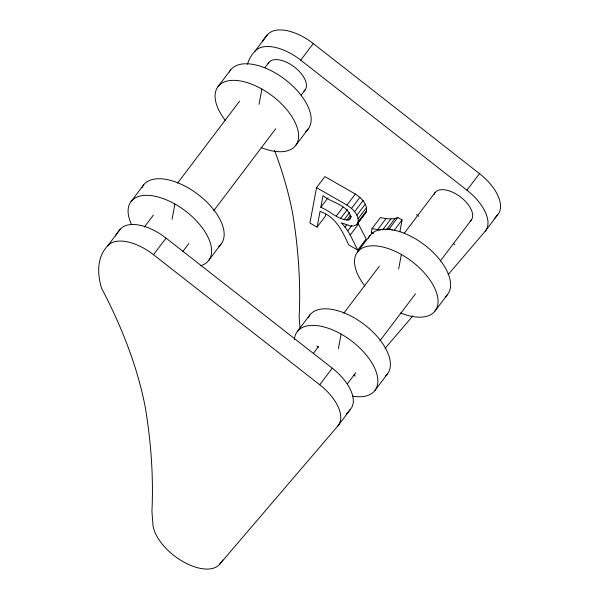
<?xml version="1.0" encoding="UTF-8"?>
<svg xmlns="http://www.w3.org/2000/svg" width="599" height="599" viewBox="0 0 599 599"><rect width="100%" height="100%" fill="white"/><g stroke="black" fill="none" stroke-linecap="round" stroke-linejoin="round"><path stroke-width="0.9" d="M172.04 219.309L174.901 204.019M259.038 104.346L261.898 89.049M357.723 222.618L366.176 238.986L357.813 250.038C352.624 240.783 349.12 230.121 341.063 222.806L350.902 226.018L353.245 226.04L356.592 224.745L365.974 212.428L366.543 210.751L366.506 207.636L365.285 204.139L363.024 200.605L359.872 197.371L355.349 194.031L324.905 176.608L316.534 187.667L309.915 223.045L317.111 227.103L325.474 216.044L325.796 214.3M317.111 227.103L320.046 211.387C335.792 216.831 342.254 230.817 348.768 244.946L357.813 250.038M320.809 207.336L322.996 195.626C331.367 202.829 348.633 204.828 350.767 217.624L350.093 219.077L348.723 219.983C338.255 220.342 330.094 210.855 320.809 207.336L328.057 197.752M338.435 348.476L341.123 334.085M399.862 231.783L402.079 219.945L397.781 217.519C392.278 219.923 386.056 218.672 380.395 217.542L372.031 228.601L371.245 232.794L373.731 233.37M398.664 268.884L401.352 254.493M357.61 223.479L358.18 221.802L366.543 210.751M131.114 201.451L143.663 184.874M218.111 86.488L230.66 69.903M107.768 245.792L120.317 229.207A40.605 21.152 37.1 0 1 166.043 238.117L332.273 368.183A40.605 21.152 37.1 0 1 350.475 409.297L337.926 425.882L219.563 564.348A40.605 21.152 37.1 0 1 182.575 561.36A40.605 21.152 37.1 0 1 153.03 525.727L151.929 511.426A1040.306 542.005 37.1 0 0 145.52 408.615A541.601 282.181 37.1 0 0 101.575 288.291A111.878 58.29 37.1 0 1 107.768 245.792A40.605 21.152 37.1 0 1 153.501 254.702L319.724 384.768A40.605 21.152 37.1 0 1 337.926 425.882M247.499 64.235A111.878 58.29 37.1 0 1 254.994 51.229L267.543 34.652A40.605 21.152 37.1 0 1 313.277 43.562L479.5 173.628A40.605 21.152 37.1 0 1 497.702 214.742L485.153 231.326L448.127 274.642M144.352 227.028L153.366 215.108M177.596 183.092L239.585 101.179M264.945 67.665L268.884 62.453M153.501 254.702L166.043 238.117M254.994 51.229A40.605 21.152 37.1 0 1 300.728 60.14L313.277 43.562M182.755 251.625L188.955 243.434M213.753 210.668L275.742 128.755M301.095 95.248L305.041 90.037M208.587 260.558L221.136 243.973M295.584 145.594L308.133 129.01M336.264 216.044L342.957 207.202M316.534 187.667L346.986 205.09L355.349 194.031M340.689 218.358L347.383 209.515M358.18 221.802C358.711 216.486 355.237 211.829 351.501 208.422L359.872 197.371M344.103 219.728L349.681 212.36M346.709 220.245L350.617 215.086M354.66 211.657L363.024 200.605M348.723 219.983L351.516 216.299M345.076 227.014L346.746 224.805M356.914 215.198L365.285 204.139M347.742 230.862L351.65 225.703M358.135 218.695L366.506 207.636M356.592 224.745L365.974 212.428M350.16 235.085L358.524 224.026M297.336 331.517L309.885 314.939M357.566 251.924L370.115 235.347M372.031 228.601L377.632 229.657L385.996 218.605M382.596 229.964L390.96 218.905M385.015 229.731L386.625 229.574L394.988 218.523M386.625 229.574L389.41 228.571L397.781 217.519M394.269 230.263L402.079 219.945M313.389 353.365L318.466 346.664M343.819 313.157L379.324 266.241M404.115 233.475L435.114 192.519M319.724 384.768L332.273 368.183M485.153 231.326A40.605 21.152 37.1 0 0 466.95 190.212L479.5 173.628M347.293 383.929L355.746 372.758M379.976 340.741L415.481 293.824M440.272 261.059L471.263 220.103M219.563 564.348L222.835 560.028M374.809 390.623L387.358 374.046M435.039 311.031L447.588 294.453M494.669 218.291L497.702 214.742M385 348.491L412.921 315.823M346.222 414.268L350.475 409.297M377.632 229.657L380.942 229.859M389.41 228.571L392.278 230.188M346.986 205.09L351.501 208.422M300.728 60.14L466.95 190.212M416.44 214.517L418.611 216.217M453.353 243.396L454.798 244.534M316.893 346.065L318.339 347.195M353.807 374.944L355.252 376.082M300.054 328.484L299.156 316.871A1040.306 542.005 37.1 0 0 292.754 214.053A541.601 282.181 37.1 0 0 274.469 150.274M434.035 194.608A22.74 11.845 37.1 0 1 459.875 196.517A22.74 11.845 37.1 0 1 470.163 221.203M364.911 286.037A48.721 25.383 37.1 0 1 375.753 245.889A48.721 25.383 37.1 0 1 436.094 291.458A48.721 25.383 37.1 0 1 400.604 312.992M368.407 238.215A48.721 25.383 37.1 0 1 424.459 244.879A48.721 25.383 37.1 0 1 445.222 296.812M294.379 339.521A48.721 25.383 37.1 0 1 332.033 329.667A48.721 25.383 37.1 0 1 376.546 373.065A48.721 25.383 37.1 0 1 352.429 396.126M308.178 317.807A48.721 25.383 37.1 0 1 363.593 323.984A48.721 25.383 37.1 0 1 385.644 375.865M262.632 41.353A111.878 58.29 37.1 0 1 267.543 34.652M115.405 235.909A111.878 58.29 37.1 0 1 120.317 229.207M268.09 63.794A22.74 11.845 37.1 0 1 294.251 66.901A22.74 11.845 37.1 0 1 303.933 91.138M225.456 120.594A48.721 25.383 37.1 0 1 236.298 80.453A48.721 25.383 37.1 0 1 296.64 126.022A48.721 25.383 37.1 0 1 261.149 147.549M229.312 72.015A48.721 25.383 37.1 0 1 285.633 79.922A48.721 25.383 37.1 0 1 305.767 131.368M131.421 224.266A48.721 25.383 37.1 0 1 148.305 195.356A48.721 25.383 37.1 0 1 202.282 227.822A48.721 25.383 37.1 0 1 200.418 265.769M141.956 187.742A48.721 25.383 37.1 0 1 198.007 194.405A48.721 25.383 37.1 0 1 218.77 246.339"/></g></svg>
